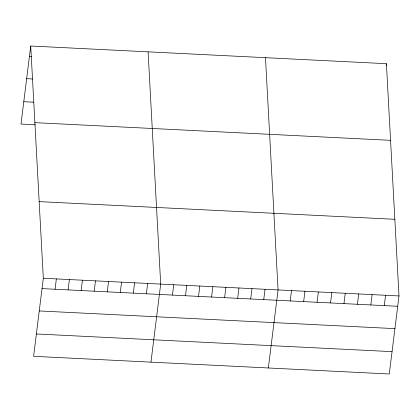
<?xml version="1.0" encoding="UTF-8"?>
<svg xmlns="http://www.w3.org/2000/svg" width="420" height="420" viewBox="0 0 420 420"><rect width="100%" height="100%" fill="white"/><g stroke="black" fill="none" stroke-linecap="round" stroke-linejoin="round"><path stroke-width="0.63" d="M30.723 46.011L43.318 278.26L33.595 356.307L389.277 373.989L399 295.948L386.405 63.693L30.723 46.011L21 124.052L35.348 124.766M55.073 289.249L56.359 278.911M68.114 289.894L69.4 279.557M81.155 290.546L82.441 280.208M94.195 291.191L95.482 280.854M107.237 291.842L108.523 281.505M120.278 292.488L121.569 282.156M133.319 293.139L134.61 282.802M146.365 293.785L147.651 283.453M150.969 362.14L160.692 284.099L148.097 51.844M172.447 295.082L173.733 284.75M185.488 295.733L186.774 285.395M198.529 296.378L199.815 286.046M211.57 297.029L212.861 286.692M224.611 297.675L225.902 287.343M237.657 298.326L238.943 287.989M250.698 298.972L251.984 288.64M263.739 299.623L265.025 289.286M268.349 367.978L278.066 289.937L265.472 57.682M290.215 300.941L291.506 290.603M303.655 301.607L304.941 291.27M317.09 302.274L318.376 291.942M330.53 302.946L331.816 292.609M343.964 303.613L345.251 293.276M386.164 65.636L386.405 63.693M357.404 304.28L358.691 293.942M370.839 304.946L372.125 294.614M384.274 305.618L385.565 295.281M29.432 56.343L31.39 56.443M26.649 78.687L32.519 78.981M23.782 101.708L33.563 102.197M34.876 122.651L390.563 140.338M39.16 201.621L394.842 219.303M43.318 278.26L399 295.948M42.026 288.598L397.714 306.285M39.244 310.942L394.931 328.629M36.377 333.963L392.065 351.645"/></g></svg>
